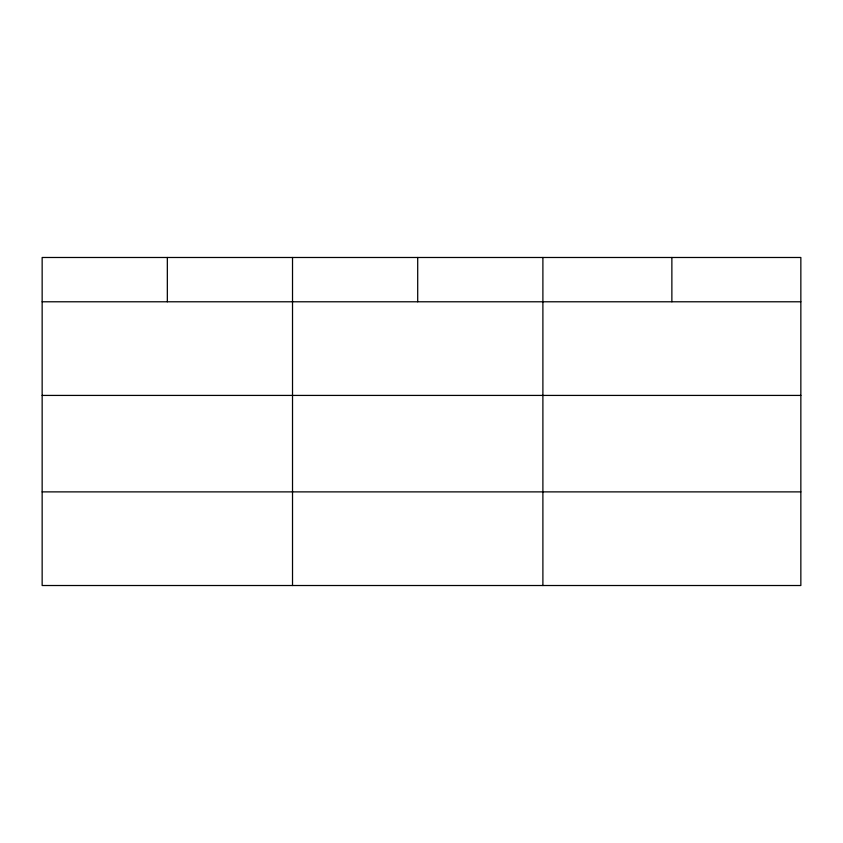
<?xml version="1.0" encoding="UTF-8"?>
<svg xmlns="http://www.w3.org/2000/svg" width="843" height="843" viewBox="0 0 843 843"><rect width="100%" height="100%" fill="white"/><g stroke="black" fill="none" stroke-linecap="round" stroke-linejoin="round"><path stroke-width="1.26" d="M800.85 395.42L800.85 257.484L42.15 257.484L42.15 585.516L800.85 585.516L800.85 395.42L42.15 395.42M42.15 301.783L800.85 301.783M42.15 491.88L800.85 491.88M671.871 257.484L671.871 301.783M542.892 257.484L542.892 585.516M417.706 257.484L417.706 301.783M292.521 257.484L292.521 585.516M167.335 257.484L167.335 301.783"/></g></svg>
